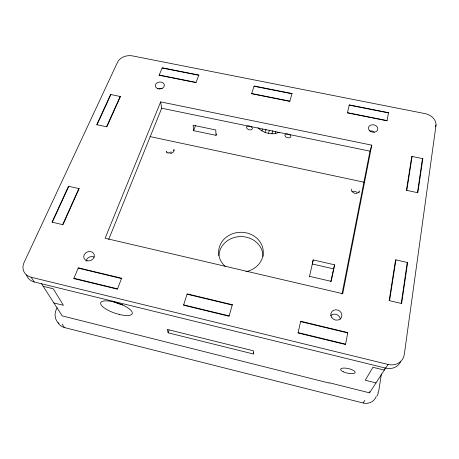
<?xml version="1.0" encoding="UTF-8"?>
<svg xmlns="http://www.w3.org/2000/svg" width="459" height="459" viewBox="0 0 459 459"><rect width="100%" height="100%" fill="white"/><g stroke="black" fill="none" stroke-linecap="round" stroke-linejoin="round"><path stroke-width="0.69" d="M351.439 189.16L351.64 190.944M253.322 353.981L253.5 350.825L167.219 329.43L168.155 332.815L253.322 353.981L253.661 352.673M34.247 281.975L31.097 277.219A13.925 11.504 -26.4 0 1 24.086 262.473L117.825 61.632C120.654 56.973 126.604 55.091 131.808 55.78L425.74 113.752C430.881 115.002 436.153 119.208 436.05 124.923L404.299 354.417A14.843 13.185 35.4 0 1 388.079 364.452L385.692 368.129L34.247 281.975A13.713 11.377 -26.7 0 1 26.582 275.021M401.246 303.416L407.253 262.439M417.478 192.648L422.469 158.579M384.516 368.726L384.309 370.08L372.897 367.28L365.261 380.241L376.007 382.909M381.36 373.993L378.641 391.665L377.895 392.749M389.553 300.697L395.933 259.892M406.8 190.382L412.107 156.444M41.31 283.375L62.177 315.872L329.178 383.076L329.241 382.743L369.57 392.847L369.788 391.521M371.767 145.147L342.747 293.703L105.122 238.244L160.656 101.881L371.767 145.147L369.994 151.154L342.007 294.058M330.744 281.803L334.588 264.814L313.21 259.932L309.412 276.863M334.588 264.814L331.168 281.35L309.509 276.335M313.21 259.932L312.315 263.988L333.429 268.831M257.992 127.682C262.261 132.347 269.014 134.315 275.211 133.644L275.761 131.716M271.935 133.81L272.87 130.614M268.481 133.385L269.422 130.19M265.067 132.393L266.013 129.203M358.932 192.866L359.523 190.887L357.865 193.004M261.911 130.895L262.485 128.979M168.155 332.815L169.044 330.101M216.034 135.336L215.753 129.96L193.096 125.244L193.641 130.654L216.034 135.336L216.499 133.982M193.641 130.654L195.603 125.278M378.308 393.156L377.04 395.899M108.697 239.437L161.683 108.221L160.656 101.881M435.275 126.77L436.05 124.923M57.214 307.731C53.864 312.82 54.466 319.498 58.872 323.784M62.642 224.635L78.828 188.563M106.551 126.776L120.155 96.459M52.349 222.236L68.821 186.308M97.044 124.756L110.894 94.554M173.439 151.975L173.95 149.525L174.162 150.931M369.57 392.847L385.675 367.975M58.207 322.637A11.704 10.115 -30.8 0 0 64.409 327.548L363.103 402.985L364.802 400.368M279.221 132.232L275.211 133.644M171.93 153.168L169.928 153.616M356.918 193.359L354.801 193.377L352.139 191.776M162.142 68.012L198.764 75.282M254.034 86.246L291.953 93.768M349.201 105.128L388.486 112.925M159.204 75.024L196.062 82.39M251.698 93.51L289.87 101.141M347.509 112.662L387.069 120.568M161.683 108.221L369.994 151.154M149.984 136.575L364.176 182.223M187.071 294.213L232.214 305.063M78.179 268.148L121.469 278.556M300.588 321.61L347.704 332.936M73.939 278.252L117.561 288.831M183.646 304.856L229.15 315.895M298.115 332.62L345.627 344.147M31.097 277.219L388.079 364.452M43.198 286.313L53.278 288.791L63.417 305.298L53.864 302.929M122.897 304.954L118.996 303.841A16.535 5.405 19.1 0 1 112.587 301.213M167.971 153.197L166.238 151.252L166.468 152.652M62.126 324.094L64.409 327.548M400.713 361.543A14.608 13.013 36 0 1 385.692 368.129M86.062 261.228A5.347 4.561 -22.3 0 1 94.33 257.12M330.715 315.677A5.542 5.049 24.7 0 1 336.533 314.518A5.542 5.049 24.7 0 1 340.297 319.212M369.667 131.05A4.705 3.689 12 0 1 374.263 131.98M376.277 396.335A12.393 11.297 43.1 0 1 363.103 402.985M168.235 153.059A3.919 3.184 -7.2 0 1 172.963 152.52M250.924 126.627A3.029 1.819 17.8 0 1 251.067 129.817A3.029 1.819 17.8 0 1 246.517 127.665A3.029 1.819 17.8 0 1 250.218 126.288M288.831 134.246A3.052 1.847 15 0 1 290.031 137.534A3.052 1.847 15 0 1 285.091 136.099A3.052 1.847 15 0 1 288.063 134.022M351.812 191.701A4.085 3.391 13.6 0 1 357.446 192.906M158.82 88.937A4.487 3.437 -6.2 0 1 162.222 88.576M218.903 255.606A22.061 19.766 0.1 0 1 241.394 236.58A22.061 19.766 0.1 0 1 263.007 256.426M225.185 266.323A22.33 19.938 0.1 0 1 228.352 235.754A22.33 19.938 0.1 0 1 261.406 244.211A22.33 19.938 0.1 0 1 245.99 271.648M407.632 262.525L401.636 303.508L389.169 300.605L395.555 259.811L407.632 262.525M422.819 158.648L417.833 192.723L406.444 190.307L411.757 156.376L422.819 158.648M347.773 332.568L345.552 344.52L298.029 332.993L300.668 321.248L347.773 332.568M388.532 112.673L387.023 120.82L347.452 112.914L349.259 104.882L388.532 112.673M232.311 304.707L229.047 316.257L183.531 305.212L187.186 293.863L232.311 304.707M292.022 93.527L289.801 101.387L251.618 93.751L254.114 86.005L292.022 93.527M121.601 278.217L117.429 289.176L73.796 278.59L78.317 267.815L121.601 278.217M198.85 75.047L195.97 82.626L159.101 75.259L162.239 67.783L198.85 75.047M79.16 188.638L62.986 224.715L52.005 222.156L68.489 186.234L79.16 188.638M120.465 96.522L106.872 126.839L96.729 124.693L110.59 94.491L120.465 96.522M119.472 314.501L115.433 313.348A16.667 5.221 19 0 1 102.581 301.282A16.667 5.221 19 0 1 129.283 308.884A16.667 5.221 19 0 1 119.472 314.501M157.385 88.495A4.544 3.46 -6.2 0 0 164.362 85.426A4.544 3.46 -6.2 0 0 157.753 82.477A4.544 3.46 -6.2 0 0 157.385 88.495M87.153 260.804A5.428 4.607 -21.9 0 0 94.284 254.934A5.428 4.607 -21.9 0 0 85.667 252.92A5.428 4.607 -21.9 0 0 87.153 260.804M369.306 130.436A4.768 3.718 11.8 0 0 377.441 130.356A4.768 3.718 11.8 0 0 372.582 124.745A4.768 3.718 11.8 0 0 369.306 130.436M331.805 317.639A5.628 5.112 24.2 0 0 341.376 317.519A5.628 5.112 24.2 0 0 335.879 309.773A5.628 5.112 24.2 0 0 331.805 317.639M343.292 371.807A7.482 2.347 12.6 0 0 355.117 372.674A7.482 2.347 12.6 0 0 345.231 368.095A7.482 2.347 12.6 0 0 343.292 371.807"/></g></svg>
